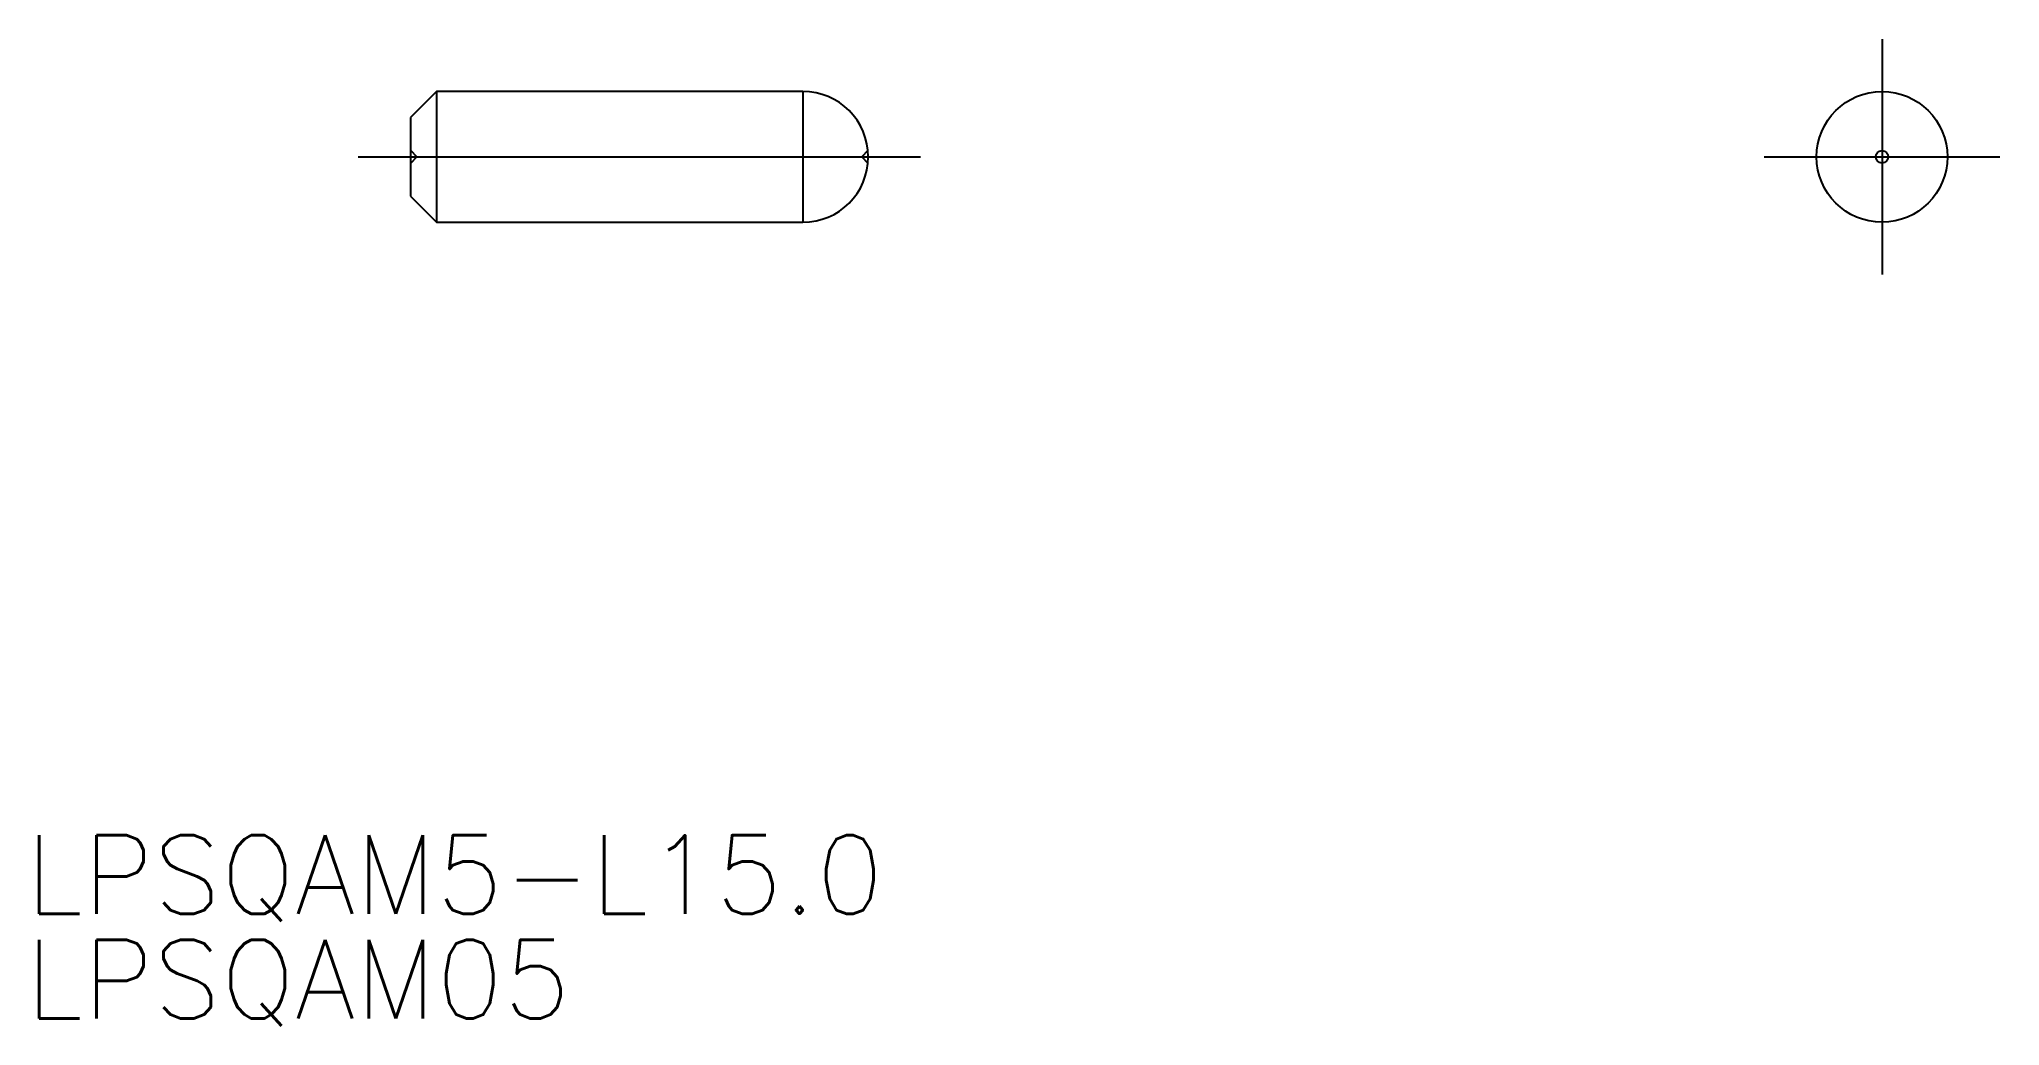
# Model space of a CAD drawing. Extents: x -70.4 to 4.5, y -33.2 to 4.5.
import ezdxf

# ---------------------------------------------------------------- set-up
doc = ezdxf.new("R2010")
doc.units = 0
doc.linetypes.add('CENTER', pattern=[50.8, 31.75, -6.35, 6.35, -6.35])
doc.linetypes.add('DASHED', pattern=[19.05, 12.7, -6.35])
doc.layers.get('0').update_dxf_attribs({"linetype": 'CONTINUOUS'})
doc.layers.add('CENTER', color=1, linetype='CENTER')
doc.styles.get("Standard").update_dxf_attribs({"font": 'txt.shx', "height": 3, "bigfont": 'bigfont.shx'})

# ---------------------------------------------------------------- blocks, each defined once
blk = doc.blocks.new('*U2')
at = {"color": 7, "linetype": 'CONTINUOUS'}
blk.add_text('LPSQAM5-L15.0', height=3, dxfattribs=at).set_placement((-70.953, -28.943))
blk = doc.blocks.new('*U3')
at = {"color": 7, "linetype": 'CONTINUOUS'}
blk.add_text('LPSQAM05', height=3, dxfattribs=at).set_placement((-70.953, -32.943))

msp = doc.modelspace()

# ---------------------------------------------------------------- linework, layer by layer
at = {"color": 7, "linetype": 'CONTINUOUS'}
for p, q in [((-55.25, 2.5), (-56.25, 1.5)), ((-55.25, 2.5), (-55.25, -2.5)), ((-41.25, 2.5), (-55.25, 2.5)), ((-41.25, 2.5), (-41.25, -2.5)), ((-56.25, 1.5), (-56.25, -1.5)), ((-56.25, -1.5), (-55.25, -2.5)), ((-55.25, -2.5), (-41.25, -2.5))]:
    msp.add_line(p, q, dxfattribs=at)
at = {"color": 3, "linetype": 'DASHED'}
for p, q in [((-56.25, 0.25), (-56, 0)), ((-56, 0), (-56.25, -0.25)), ((-38.761411, 0.238589), (-39, 0)), ((-39, 0), (-38.761411, -0.238589))]:
    msp.add_line(p, q, dxfattribs=at)
at = {"color": 7, "linetype": 'CONTINUOUS'}
for radius in [2.5, 0.23859]:
    msp.add_circle((0, 0), radius, dxfattribs=at)
msp.add_arc((-41.25, 0), 2.5, 270, 90, dxfattribs=at)
at = {"layer": 'CENTER', "color": 1, "linetype": 'CENTER'}
for p, q in [((0, 4.5), (0, -4.5)), ((-58.25, 0), (-36.75, 0)), ((-4.5, 0), (4.5, 0))]:
    msp.add_line(p, q, dxfattribs=at)

# ---------------------------------------------------------------- block references
at = {"color": 7, "linetype": 'CONTINUOUS'}
for name in ['*U2', '*U3']:
    msp.add_blockref(name, (0, 0), dxfattribs=at)

doc.saveas('drawing.dxf')
